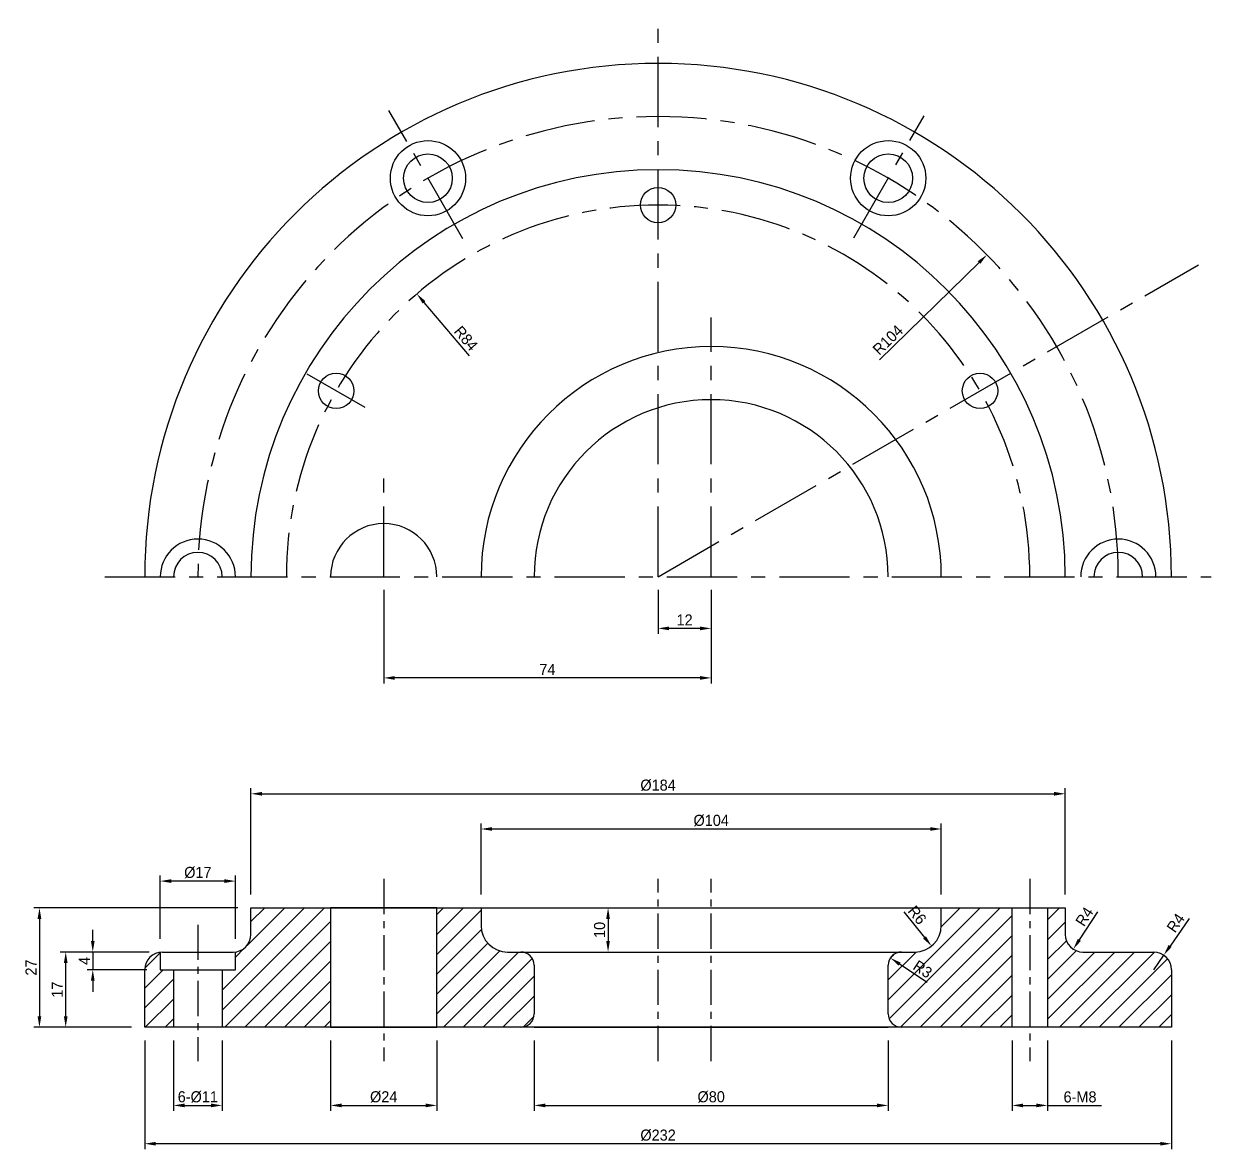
# Model space of a CAD drawing. Header units: millimetres. Extents: x 106 to 2619, y 244 to 1783.
# Drawn here: x 1215.3 to 1483.6, y 286.5 to 540.9 of the extents above; entities that cross this region are included whole.
import ezdxf

# ---------------------------------------------------------------- set-up
doc = ezdxf.new("R2010")
doc.units = ezdxf.units.MM
doc.header["$LTSCALE"] = 0.5
doc.linetypes.add('CENTER', pattern=[50.8, 31.75, -6.35, 6.35, -6.35])
doc.styles.get("Standard").update_dxf_attribs({"font": ''})
doc.styles.get('Standard').set_extended_font_data('Gulim')
doc.dimstyles.new('ISO-25', dxfattribs={"dimtxt": 2.5, "dimasz": 2.5, "dimexe": 1.25, "dimexo": 3, "dimtad": 1, "dimdsep": 46, "dimtxsty": 'Standard', "dimcen": 2.5, "dimclrd": 1, "dimclre": 1, "dimclrt": 5, "dimadec": 0, "dimazin": 0, "dimtfac": 1, "dimtmove": 0, "dimatfit": 3, "dimfxl": 1, "dimtfillclr": 1, "dimarcsym": 0})

# ---------------------------------------------------------------- blocks, each defined once
blk = doc.blocks.new('*D166')
at = {"color": 1, "lineweight": -2, "transparency": 16777216}
for p, q in [((1246.09, 334.03), (1246.09, 348.32)), ((1260.59, 347.07), (1248.59, 347.07)), ((1263.09, 334.03), (1263.09, 348.32))]:
    blk.add_line(p, q, dxfattribs=at)
at = {"color": 1, "transparency": 16777216}
for points in [[(1248.59, 347.48), (1248.59, 346.65), (1246.09, 347.07)], [(1260.59, 347.48), (1260.59, 346.65), (1263.09, 347.07)]]:
    blk.add_solid(points, dxfattribs=at)
at = {"layer": 'Defpoints', "color": 0, "transparency": 16777216}
for p in [(1246.09, 347.07), (1246.09, 331.03), (1263.09, 331.03)]:
    blk.add_point(p, dxfattribs=at)
at = {"color": 5, "transparency": 16777216, "insert": (1254.59, 348.98), "char_height": 2.5, "attachment_point": 5}
blk.add_mtext('%%c17', dxfattribs=at)
blk = doc.blocks.new('*D167')
at = {"color": 1, "lineweight": -2, "transparency": 16777216}
for p, q in [((1263.59, 341.03), (1217.55, 341.03)), ((1218.8, 338.53), (1218.8, 316.53)), ((1239.59, 314.03), (1217.55, 314.03))]:
    blk.add_line(p, q, dxfattribs=at)
at = {"color": 1, "transparency": 16777216}
for points in [[(1218.38, 338.53), (1219.22, 338.53), (1218.8, 341.03)], [(1218.38, 316.53), (1219.22, 316.53), (1218.8, 314.03)]]:
    blk.add_solid(points, dxfattribs=at)
at = {"layer": 'Defpoints', "color": 0, "transparency": 16777216}
for p in [(1266.59, 341.03), (1218.8, 314.03), (1242.59, 314.03)]:
    blk.add_point(p, dxfattribs=at)
at = {"color": 5, "transparency": 16777216, "insert": (1216.89, 327.53), "char_height": 2.5, "attachment_point": 5, "rotation": 90}
blk.add_mtext('27', dxfattribs=at)
blk = doc.blocks.new('*D168')
at = {"color": 1, "lineweight": -2, "transparency": 16777216}
for p, q in [((1243.59, 331.03), (1223.48, 331.03)), ((1224.73, 316.53), (1224.73, 328.53)), ((1239.59, 314.03), (1223.48, 314.03))]:
    blk.add_line(p, q, dxfattribs=at)
at = {"color": 1, "transparency": 16777216}
for points in [[(1224.31, 328.53), (1225.15, 328.53), (1224.73, 331.03)], [(1224.31, 316.53), (1225.15, 316.53), (1224.73, 314.03)]]:
    blk.add_solid(points, dxfattribs=at)
at = {"layer": 'Defpoints', "color": 0, "transparency": 16777216}
for p in [(1224.73, 331.03), (1246.59, 331.03), (1242.59, 314.03)]:
    blk.add_point(p, dxfattribs=at)
at = {"color": 5, "transparency": 16777216, "insert": (1222.82, 322.53), "char_height": 2.5, "attachment_point": 5, "rotation": 90}
blk.add_mtext('17', dxfattribs=at)
blk = doc.blocks.new('*D169')
at = {"color": 1, "lineweight": -2, "transparency": 16777216}
for p, q in [((1230.85, 333.53), (1230.85, 336.03)), ((1243.09, 331.03), (1229.6, 331.03)), ((1230.85, 331.03), (1230.85, 327.03)), ((1243.09, 327.03), (1229.6, 327.03)), ((1230.85, 324.53), (1230.85, 322.03))]:
    blk.add_line(p, q, dxfattribs=at)
at = {"color": 1, "transparency": 16777216}
for points in [[(1230.43, 333.53), (1231.27, 333.53), (1230.85, 331.03)], [(1230.43, 324.53), (1231.27, 324.53), (1230.85, 327.03)]]:
    blk.add_solid(points, dxfattribs=at)
at = {"layer": 'Defpoints', "color": 0, "transparency": 16777216}
for p in [(1246.09, 331.03), (1230.85, 327.03), (1246.09, 327.03)]:
    blk.add_point(p, dxfattribs=at)
at = {"color": 5, "transparency": 16777216, "insert": (1228.94, 329.03), "char_height": 2.5, "attachment_point": 5, "rotation": 90}
blk.add_mtext('4', dxfattribs=at)
blk = doc.blocks.new('*D170')
at = {"color": 1, "lineweight": -2, "transparency": 16777216}
for p, q in [((1249.09, 311.03), (1249.09, 295.11)), ((1260.09, 311.03), (1260.09, 295.11)), ((1251.59, 296.36), (1257.59, 296.36))]:
    blk.add_line(p, q, dxfattribs=at)
at = {"color": 1, "transparency": 16777216}
for points in [[(1251.59, 296.78), (1251.59, 295.94), (1249.09, 296.36)], [(1257.59, 296.78), (1257.59, 295.94), (1260.09, 296.36)]]:
    blk.add_solid(points, dxfattribs=at)
at = {"layer": 'Defpoints', "color": 0, "transparency": 16777216}
for p in [(1249.09, 314.03), (1260.09, 314.03), (1260.09, 296.36)]:
    blk.add_point(p, dxfattribs=at)
at = {"color": 5, "transparency": 16777216, "insert": (1254.59, 298.27), "char_height": 2.5, "attachment_point": 5}
blk.add_mtext('6-%%c11', dxfattribs=at)
blk = doc.blocks.new('*D171')
at = {"color": 1, "lineweight": -2, "transparency": 16777216}
for p, q in [((1284.59, 311.03), (1284.59, 295.11)), ((1308.59, 311.03), (1308.59, 295.11)), ((1287.09, 296.36), (1306.09, 296.36))]:
    blk.add_line(p, q, dxfattribs=at)
at = {"color": 1, "transparency": 16777216}
for points in [[(1287.09, 296.78), (1287.09, 295.94), (1284.59, 296.36)], [(1306.09, 296.78), (1306.09, 295.94), (1308.59, 296.36)]]:
    blk.add_solid(points, dxfattribs=at)
at = {"layer": 'Defpoints', "color": 0, "transparency": 16777216}
for p in [(1284.59, 314.03), (1308.59, 314.03), (1308.59, 296.36)]:
    blk.add_point(p, dxfattribs=at)
at = {"color": 5, "transparency": 16777216, "insert": (1296.59, 298.27), "char_height": 2.5, "attachment_point": 5}
blk.add_mtext('%%c24', dxfattribs=at)
blk = doc.blocks.new('*D172')
at = {"color": 1, "lineweight": -2, "transparency": 16777216}
for p, q in [((1330.59, 311.03), (1330.59, 295.11)), ((1410.59, 311.03), (1410.59, 295.11)), ((1333.09, 296.36), (1408.09, 296.36))]:
    blk.add_line(p, q, dxfattribs=at)
at = {"color": 1, "transparency": 16777216}
for points in [[(1333.09, 296.78), (1333.09, 295.94), (1330.59, 296.36)], [(1408.09, 296.78), (1408.09, 295.94), (1410.59, 296.36)]]:
    blk.add_solid(points, dxfattribs=at)
at = {"layer": 'Defpoints', "color": 0, "transparency": 16777216}
for p in [(1330.59, 314.03), (1410.59, 314.03), (1410.59, 296.36)]:
    blk.add_point(p, dxfattribs=at)
at = {"color": 5, "transparency": 16777216, "insert": (1370.59, 298.27), "char_height": 2.5, "attachment_point": 5}
blk.add_mtext('%%c80', dxfattribs=at)
blk = doc.blocks.new('*D173')
at = {"color": 1, "lineweight": -2, "transparency": 16777216}
for p, q in [((1438.59, 311.03), (1438.59, 295.11)), ((1446.59, 311.03), (1446.59, 295.11)), ((1441.09, 296.36), (1444.09, 296.36)), ((1446.59, 296.36), (1458.78, 296.36))]:
    blk.add_line(p, q, dxfattribs=at)
at = {"color": 1, "transparency": 16777216}
for points in [[(1441.09, 296.78), (1441.09, 295.94), (1438.59, 296.36)], [(1444.09, 296.78), (1444.09, 295.94), (1446.59, 296.36)]]:
    blk.add_solid(points, dxfattribs=at)
at = {"layer": 'Defpoints', "color": 0, "transparency": 16777216}
for p in [(1438.59, 314.03), (1446.59, 314.03), (1446.59, 296.36)]:
    blk.add_point(p, dxfattribs=at)
at = {"color": 5, "transparency": 16777216, "insert": (1453.94, 298.27), "char_height": 2.5, "attachment_point": 5}
blk.add_mtext('6-M8', dxfattribs=at)
blk = doc.blocks.new('*D174')
at = {"color": 1, "lineweight": -2, "transparency": 16777216}
for p, q in [((1242.59, 311.03), (1242.59, 286.45)), ((1474.59, 311.03), (1474.59, 286.45)), ((1472.09, 287.7), (1245.09, 287.7))]:
    blk.add_line(p, q, dxfattribs=at)
at = {"color": 1, "transparency": 16777216}
for points in [[(1245.09, 288.12), (1245.09, 287.29), (1242.59, 287.7)], [(1472.09, 288.12), (1472.09, 287.29), (1474.59, 287.7)]]:
    blk.add_solid(points, dxfattribs=at)
at = {"layer": 'Defpoints', "color": 0, "transparency": 16777216}
for p in [(1242.59, 314.03), (1474.59, 314.03), (1242.59, 287.7)]:
    blk.add_point(p, dxfattribs=at)
at = {"color": 5, "transparency": 16777216, "insert": (1358.59, 289.61), "char_height": 2.5, "attachment_point": 5}
blk.add_mtext('%%c232', dxfattribs=at)
blk = doc.blocks.new('*D175')
at = {"color": 1, "lineweight": -2, "transparency": 16777216}
for p, q in [((1321.59, 341.03), (1348.54, 341.03)), ((1347.29, 338.53), (1347.29, 333.53)), ((1327.59, 331.03), (1348.54, 331.03))]:
    blk.add_line(p, q, dxfattribs=at)
at = {"color": 1, "transparency": 16777216}
for points in [[(1346.87, 338.53), (1347.7, 338.53), (1347.29, 341.03)], [(1346.87, 333.53), (1347.7, 333.53), (1347.29, 331.03)]]:
    blk.add_solid(points, dxfattribs=at)
at = {"layer": 'Defpoints', "color": 0, "transparency": 16777216}
for p in [(1318.59, 341.03), (1324.59, 331.03), (1347.29, 331.03)]:
    blk.add_point(p, dxfattribs=at)
at = {"color": 5, "transparency": 16777216, "insert": (1345.38, 336.03), "char_height": 2.5, "attachment_point": 5, "rotation": 90}
blk.add_mtext('10', dxfattribs=at)
blk = doc.blocks.new('*D176')
at = {"color": 1, "lineweight": -2, "transparency": 16777216}
for p, q in [((1266.59, 344.03), (1266.59, 368.05)), ((1450.59, 344.03), (1450.59, 368.05)), ((1269.09, 366.8), (1448.09, 366.8))]:
    blk.add_line(p, q, dxfattribs=at)
at = {"color": 1, "transparency": 16777216}
for points in [[(1269.09, 367.22), (1269.09, 366.38), (1266.59, 366.8)], [(1448.09, 367.22), (1448.09, 366.38), (1450.59, 366.8)]]:
    blk.add_solid(points, dxfattribs=at)
at = {"layer": 'Defpoints', "color": 0, "transparency": 16777216}
for p in [(1450.59, 366.8), (1266.59, 341.03), (1450.59, 341.03)]:
    blk.add_point(p, dxfattribs=at)
at = {"color": 5, "transparency": 16777216, "insert": (1358.59, 368.71), "char_height": 2.5, "attachment_point": 5}
blk.add_mtext('%%c184', dxfattribs=at)
blk = doc.blocks.new('*D177')
at = {"color": 1, "lineweight": -2, "transparency": 16777216}
for p, q in [((1318.59, 344.03), (1318.59, 360.09)), ((1422.59, 344.03), (1422.59, 360.09)), ((1420.09, 358.84), (1321.09, 358.84))]:
    blk.add_line(p, q, dxfattribs=at)
at = {"color": 1, "transparency": 16777216}
for points in [[(1321.09, 359.26), (1321.09, 358.43), (1318.59, 358.84)], [(1420.09, 359.26), (1420.09, 358.43), (1422.59, 358.84)]]:
    blk.add_solid(points, dxfattribs=at)
at = {"layer": 'Defpoints', "color": 0, "transparency": 16777216}
for p in [(1318.59, 358.84), (1318.59, 341.03), (1422.59, 341.03)]:
    blk.add_point(p, dxfattribs=at)
at = {"color": 5, "transparency": 16777216, "insert": (1370.59, 360.75), "char_height": 2.5, "attachment_point": 5}
blk.add_mtext('%%c104', dxfattribs=at)
blk = doc.blocks.new('*D178')
at = {"color": 1, "lineweight": -2, "transparency": 16777216}
blk.add_line((1414.09, 340.09), (1418.81, 334.32), dxfattribs=at)
at = {"color": 1, "transparency": 16777216}
blk.add_solid([(1419.13, 334.58), (1418.49, 334.06), (1420.39, 332.39)], dxfattribs=at)
at = {"layer": 'Defpoints', "color": 0, "transparency": 16777216}
for p in [(1416.59, 337.03), (1420.39, 332.39)]:
    blk.add_point(p, dxfattribs=at)
at = {"color": 5, "transparency": 16777216, "insert": (1417.13, 339.38), "char_height": 2.5, "attachment_point": 5, "rotation": 309.3252}
blk.add_mtext('R6', dxfattribs=at)
blk = doc.blocks.new('*D179')
at = {"color": 1, "lineweight": -2, "transparency": 16777216}
blk.add_line((1419.38, 324.17), (1413.18, 328.31), dxfattribs=at)
at = {"color": 1, "transparency": 16777216}
blk.add_solid([(1413.41, 328.65), (1412.95, 327.96), (1411.1, 329.69)], dxfattribs=at)
at = {"layer": 'Defpoints', "color": 0, "transparency": 16777216}
for p in [(1411.1, 329.69), (1413.59, 328.03)]:
    blk.add_point(p, dxfattribs=at)
at = {"color": 5, "transparency": 16777216, "insert": (1418.38, 327.14), "char_height": 2.5, "attachment_point": 5, "rotation": 326.3369}
blk.add_mtext('R3', dxfattribs=at)
blk = doc.blocks.new('*D180')
at = {"color": 1, "lineweight": -2, "transparency": 16777216}
blk.add_line((1457.9, 340.13), (1453.78, 333.77), dxfattribs=at)
at = {"color": 1, "transparency": 16777216}
blk.add_solid([(1453.43, 334), (1454.13, 333.54), (1452.41, 331.67)], dxfattribs=at)
at = {"layer": 'Defpoints', "color": 0, "transparency": 16777216}
for p in [(1454.59, 335.03), (1452.41, 331.67)]:
    blk.add_point(p, dxfattribs=at)
at = {"color": 5, "transparency": 16777216, "insert": (1454.92, 339.04), "char_height": 2.5, "attachment_point": 5, "rotation": 57.0082}
blk.add_mtext('R4', dxfattribs=at)
blk = doc.blocks.new('*D181')
at = {"color": 1, "lineweight": -2, "transparency": 16777216}
for p, q in [((1478.58, 338.63), (1474.28, 332.38)), ((1470.59, 327.03), (1472.86, 330.32))]:
    blk.add_line(p, q, dxfattribs=at)
at = {"color": 1, "transparency": 16777216}
blk.add_solid([(1473.94, 332.62), (1474.62, 332.15), (1472.86, 330.32)], dxfattribs=at)
at = {"layer": 'Defpoints', "color": 0, "transparency": 16777216}
for p in [(1472.86, 330.32), (1470.59, 327.03)]:
    blk.add_point(p, dxfattribs=at)
at = {"color": 5, "transparency": 16777216, "insert": (1475.56, 337.62), "char_height": 2.5, "attachment_point": 5, "rotation": 55.4542}
blk.add_mtext('R4', dxfattribs=at)
blk = doc.blocks.new('*D184')
at = {"color": 1, "lineweight": -2, "transparency": 16777216}
blk.add_line((1316, 465.81), (1305.71, 477.88), dxfattribs=at)
at = {"color": 1, "transparency": 16777216}
blk.add_solid([(1306.03, 478.15), (1305.39, 477.61), (1304.09, 479.78)], dxfattribs=at)
at = {"layer": 'Defpoints', "color": 0, "transparency": 16777216}
for p in [(1304.09, 479.78), (1358.59, 415.87)]:
    blk.add_point(p, dxfattribs=at)
at = {"color": 5, "transparency": 16777216, "insert": (1315.17, 469.73), "char_height": 2.5, "attachment_point": 5, "rotation": 310.4571}
blk.add_mtext('R84', dxfattribs=at)
blk = doc.blocks.new('*D185')
at = {"color": 1, "lineweight": -2, "transparency": 16777216}
blk.add_line((1408.64, 464.87), (1431.12, 486.88), dxfattribs=at)
at = {"color": 1, "transparency": 16777216}
blk.add_solid([(1430.82, 487.18), (1431.41, 486.58), (1432.9, 488.63)], dxfattribs=at)
at = {"layer": 'Defpoints', "color": 0, "transparency": 16777216}
for p in [(1432.9, 488.63), (1358.59, 415.87)]:
    blk.add_point(p, dxfattribs=at)
at = {"color": 5, "transparency": 16777216, "insert": (1410.51, 469.38), "char_height": 2.5, "attachment_point": 5, "rotation": 44.3968}
blk.add_mtext('R104', dxfattribs=at)
blk = doc.blocks.new('*D186')
at = {"color": 1, "lineweight": -2, "transparency": 16777216}
for p, q in [((1358.59, 412.87), (1358.59, 402.93)), ((1370.59, 412.87), (1370.59, 402.93)), ((1368.09, 404.18), (1361.09, 404.18))]:
    blk.add_line(p, q, dxfattribs=at)
at = {"color": 1, "transparency": 16777216}
for points in [[(1361.09, 404.6), (1361.09, 403.76), (1358.59, 404.18)], [(1368.09, 404.6), (1368.09, 403.76), (1370.59, 404.18)]]:
    blk.add_solid(points, dxfattribs=at)
at = {"layer": 'Defpoints', "color": 0, "transparency": 16777216}
for p in [(1358.59, 415.87), (1370.59, 415.87), (1358.59, 404.18)]:
    blk.add_point(p, dxfattribs=at)
at = {"color": 5, "transparency": 16777216, "insert": (1364.59, 406.09), "char_height": 2.5, "attachment_point": 5}
blk.add_mtext('12', dxfattribs=at)
blk = doc.blocks.new('*D187')
at = {"color": 1, "lineweight": -2, "transparency": 16777216}
for p, q in [((1296.59, 412.87), (1296.59, 391.74)), ((1370.59, 412.87), (1370.59, 391.74)), ((1368.09, 392.99), (1299.09, 392.99))]:
    blk.add_line(p, q, dxfattribs=at)
at = {"color": 1, "transparency": 16777216}
for points in [[(1299.09, 393.4), (1299.09, 392.57), (1296.59, 392.99)], [(1368.09, 393.4), (1368.09, 392.57), (1370.59, 392.99)]]:
    blk.add_solid(points, dxfattribs=at)
at = {"layer": 'Defpoints', "color": 0, "transparency": 16777216}
for p in [(1296.59, 415.87), (1370.59, 415.87), (1296.59, 392.99)]:
    blk.add_point(p, dxfattribs=at)
at = {"color": 5, "transparency": 16777216, "insert": (1333.59, 394.9), "char_height": 2.5, "attachment_point": 5}
blk.add_mtext('74', dxfattribs=at)

msp = doc.modelspace()

# ---------------------------------------------------------------- hatches: boundary and pattern name
h = msp.add_hatch()
h.set_pattern_fill('ANSI31', color=1)
h.set_pattern_definition([(45, (-246.2422, -303.853), (-2.245064, 2.245064), [])])
h.paths.add_polyline_path([(1249.0927, 327.0282), (1246.0927, 327.0282), (1246.0927, 330.9968, 0.37796447), (1242.5927, 327.0282), (1242.5927, 314.0282), (1249.0927, 314.0282)])
h.paths.add_polyline_path([(1284.5927, 341.0282), (1266.5927, 341.0282), (1266.5927, 335.0282, -0.37796447), (1263.0927, 331.0596), (1263.0927, 327.0282), (1260.0927, 327.0282), (1260.0927, 314.0282), (1284.5927, 314.0282)])
h.paths.add_polyline_path([(1318.5927, 337.0282), (1318.5927, 341.0282), (1308.5927, 341.0282), (1308.5927, 314.0282), (1327.5927, 314.0282, 0.41421356), (1330.5927, 317.0282), (1330.5927, 328.0282, 0.41421356), (1327.5927, 331.0282), (1324.5927, 331.0282, -0.41421356)])
h.paths.add_polyline_path([(1416.5927, 331.0282), (1413.5927, 331.0282, 0.41421356), (1410.5927, 328.0282), (1410.5927, 317.0282, 0.41421356), (1413.5927, 314.0282), (1438.5927, 314.0282), (1438.5927, 341.0282), (1422.5927, 341.0282), (1422.5927, 337.0282, -0.41421356)])
h.paths.add_polyline_path([(1474.5927, 314.0282), (1474.5927, 327.0282, 0.41421356), (1470.5927, 331.0282), (1454.5927, 331.0282, -0.41421356), (1450.5927, 335.0282), (1450.5927, 341.0282), (1446.5927, 341.0282), (1446.5927, 314.0282)])

# ---------------------------------------------------------------- linework, layer by layer
at = {"color": 1, "linetype": 'CENTER'}
for p, q in [((1358.5927, 415.8677), (1358.5927, 540.8526)), ((1314.4825, 492.2687), (1297.7708, 521.2142)), ((1402.7978, 492.4331), (1418.7237, 520.0176)), ((1358.5927, 415.8677), (1480.7033, 486.3683)), ((1370.5927, 415.8677), (1370.5927, 474.4336)), ((1292.3686, 454.1021), (1279.3244, 461.6332)), ((1296.5927, 415.8677), (1296.5927, 439.6919)), ((1233.5927, 415.8677), (1483.5927, 415.8677))]:
    msp.add_line(p, q, dxfattribs=at)
at = {"color": 1, "linetype": 'CENTER', "ltscale": 0.5}
for p, q in [((1296.5927, 347.5386), (1296.5927, 306.383)), ((1358.5927, 306.383), (1358.5927, 347.5386)), ((1370.5927, 306.383), (1370.5927, 347.5386)), ((1442.5927, 347.5386), (1442.5927, 306.383)), ((1254.5927, 337.1922), (1254.5927, 306.383))]:
    msp.add_line(p, q, dxfattribs=at)
for p, q in [((1266.5927, 341.0282), (1450.5927, 341.0282)), ((1266.5927, 335.0282), (1266.5927, 341.0282)), ((1284.5927, 341.0282), (1284.5927, 314.0282)), ((1308.5927, 341.0282), (1284.5927, 341.0282)), ((1308.5927, 314.0282), (1308.5927, 341.0282)), ((1318.5927, 341.0282), (1318.5927, 337.0282)), ((1422.5927, 337.0282), (1422.5927, 341.0282)), ((1438.5927, 314.0282), (1438.5927, 341.0282)), ((1438.5927, 341.0282), (1446.5927, 341.0282)), ((1446.5927, 341.0282), (1446.5927, 314.0282)), ((1450.5927, 341.0282), (1450.5927, 335.0282)), ((1246.0927, 331.0282), (1246.0927, 327.0282)), ((1246.5927, 331.0282), (1262.5927, 331.0282)), ((1263.0927, 327.0282), (1263.0927, 331.0282)), ((1324.5927, 331.0282), (1416.5927, 331.0282)), ((1454.5927, 331.0282), (1470.5927, 331.0282)), ((1330.5927, 328.0282), (1330.5927, 317.0282)), ((1410.5927, 317.0282), (1410.5927, 328.0282)), ((1242.5927, 314.0282), (1242.5927, 327.0282)), ((1246.0927, 327.0282), (1263.0927, 327.0282)), ((1249.0927, 327.0282), (1249.0927, 314.0282)), ((1260.0927, 327.0282), (1260.0927, 314.0282)), ((1474.5927, 327.0282), (1474.5927, 314.0282)), ((1474.5927, 314.0282), (1242.5927, 314.0282)), ((1284.5927, 314.0282), (1308.5927, 314.0282)), ((1330.5927, 314.0282), (1410.5927, 314.0282)), ((1446.5927, 314.0282), (1438.5927, 314.0282))]:
    msp.add_line(p, q)
for centre, radius in [((1306.5927, 505.9343), 8.5), ((1410.5927, 505.9343), 8.5), ((1306.5927, 505.9343), 5.5), ((1410.5927, 505.9343), 5.5), ((1358.5927, 499.8677), 4), ((1285.8465, 457.8677), 4), ((1431.3388, 457.8677), 4)]:
    msp.add_circle(centre, radius)
for centre, radius, start, end in [((1358.5927, 415.8677), 116, 0, 180), ((1358.5927, 415.8677), 92, 0, 180), ((1370.5927, 415.8677), 52, 0, 180), ((1370.5927, 415.8677), 40, 0, 180), ((1296.5927, 415.8677), 12, 0, 180), ((1254.5927, 415.8677), 8.5, 0, 180), ((1462.5927, 415.8677), 8.5, 0, 180), ((1254.5927, 415.8677), 5.5, 0, 180), ((1462.5927, 415.8677), 5.5, 0, 180), ((1324.5927, 337.0282), 6, 180, 270), ((1416.5927, 337.0282), 6, 270, 0), ((1262.5927, 335.0282), 4, 270, 0), ((1454.5927, 335.0282), 4, 180, 270), ((1246.5927, 327.0282), 4, 90, 180), ((1327.5927, 328.0282), 3, 0, 90), ((1413.5927, 328.0282), 3, 90, 180), ((1470.5927, 327.0282), 4, 0, 90), ((1327.5927, 317.0282), 3, 270, 0), ((1413.5927, 317.0282), 3, 180, 270)]:
    msp.add_arc(centre, radius, start, end)
at = {"color": 1, "linetype": 'CENTER'}
for radius in [104, 84]:
    msp.add_arc((1358.5927, 415.8677), radius, 0, 180, dxfattribs=at)

# ---------------------------------------------------------------- dimensions: what is measured, and where the dimension line sits
for center, mpoint, picture, middle in [((1358.5927, 415.8677), (1432.9019, 488.6285), '*D185', (1411.8497, 468.015)), ((1358.5927, 415.8677), (1304.0868, 479.7826), '*D184', (1313.7159, 468.4913)), ((1416.5927, 337.0282), (1420.395, 332.3868), '*D178', (1415.6563, 338.1711)), ((1454.5927, 335.0282), (1452.4146, 331.6732), '*D180', (1456.5207, 337.998)), ((1413.5927, 328.0282), (1411.0957, 329.6911), '*D179', (1417.3194, 325.5463))]:
    dim = msp.add_radius_dim(center=center, mpoint=mpoint, dimstyle='ISO-25')
    dim.commit()
    dim.dimension.update_dxf_attribs({"geometry": picture, "text_midpoint": middle, "dimtype": 164})
for base, p2, picture, middle in [((1296.5927, 392.9869), (1296.5927, 415.8677), '*D187', (1333.5927, 394.8969)), ((1358.5927, 404.1816), (1358.5927, 415.8677), '*D186', (1364.5927, 406.0916))]:
    dim = msp.add_linear_dim(base=base, p1=(1370.5927, 415.8677), p2=p2, dimstyle='ISO-25')
    dim.commit()
    dim.dimension.update_dxf_attribs({"geometry": picture, "text_midpoint": middle})
for base, p1, p2, override, picture, middle in [((1450.5927, 366.7996), (1266.5927, 341.0282), (1450.5927, 341.0282), {"dimpost": '%%c<>'}, '*D176', (1358.5927, 368.7096)), ((1318.5927, 358.8431), (1422.5927, 341.0282), (1318.5927, 341.0282), {"dimpost": '%%c<>'}, '*D177', (1370.5927, 360.7531)), ((1246.0927, 347.0665), (1263.0927, 331.0282), (1246.0927, 331.0282), {"dimpost": '%%c<>'}, '*D166', (1254.5927, 348.9765)), ((1242.5927, 287.7024), (1474.5927, 314.0282), (1242.5927, 314.0282), {"dimpost": '%%c<>'}, '*D174', (1358.5927, 289.609)), ((1260.0927, 296.361), (1249.0927, 314.0282), (1260.0927, 314.0282), {"dimpost": '6-%%c<>'}, '*D170', (1254.5927, 298.2709)), ((1308.5927, 296.361), (1284.5927, 314.0282), (1308.5927, 314.0282), {"dimpost": '%%c<>'}, '*D171', (1296.5927, 298.2693)), ((1410.5927, 296.361), (1330.5927, 314.0282), (1410.5927, 314.0282), {"dimpost": '%%c<>'}, '*D172', (1370.5927, 298.2676)), ((1446.5927, 296.361), (1438.5927, 314.0282), (1446.5927, 314.0282), {"dimpost": '6-M<>'}, '*D173', (1453.937, 298.2693))]:
    dim = msp.add_linear_dim(base=base, p1=p1, p2=p2, dimstyle='ISO-25', override=override)
    dim.commit()
    dim.dimension.update_dxf_attribs({"geometry": picture, "text_midpoint": middle})
dim = msp.add_linear_dim(base=(1218.799, 314.0282), p1=(1266.5927, 341.0282), p2=(1242.5927, 314.0282), angle=90, dimstyle='ISO-25')
dim.commit()
dim.dimension.update_dxf_attribs({"geometry": '*D167', "text_midpoint": (1218.799, 327.5282), "dimtype": 160})
for base, p1, p2, picture, middle in [((1347.2853, 331.0282), (1318.5927, 341.0282), (1324.5927, 331.0282), '*D175', (1345.3753, 336.0282)), ((1230.8497, 327.0282), (1246.0927, 331.0282), (1246.0927, 327.0282), '*D169', (1228.9414, 329.0282)), ((1224.7286, 331.0282), (1242.5927, 314.0282), (1246.5927, 331.0282), '*D168', (1222.8187, 322.5282))]:
    dim = msp.add_linear_dim(base=base, p1=p1, p2=p2, angle=90, dimstyle='ISO-25')
    dim.commit()
    dim.dimension.update_dxf_attribs({"geometry": picture, "text_midpoint": middle})
dim = msp.add_radius_dim(center=(1470.5927, 327.0282), mpoint=(1472.8609, 330.3229), dimstyle='ISO-25')
dim.commit()
dim.dimension.update_dxf_attribs({"geometry": '*D181', "text_midpoint": (1475.5625, 337.618)})

doc.saveas('drawing.dxf')
